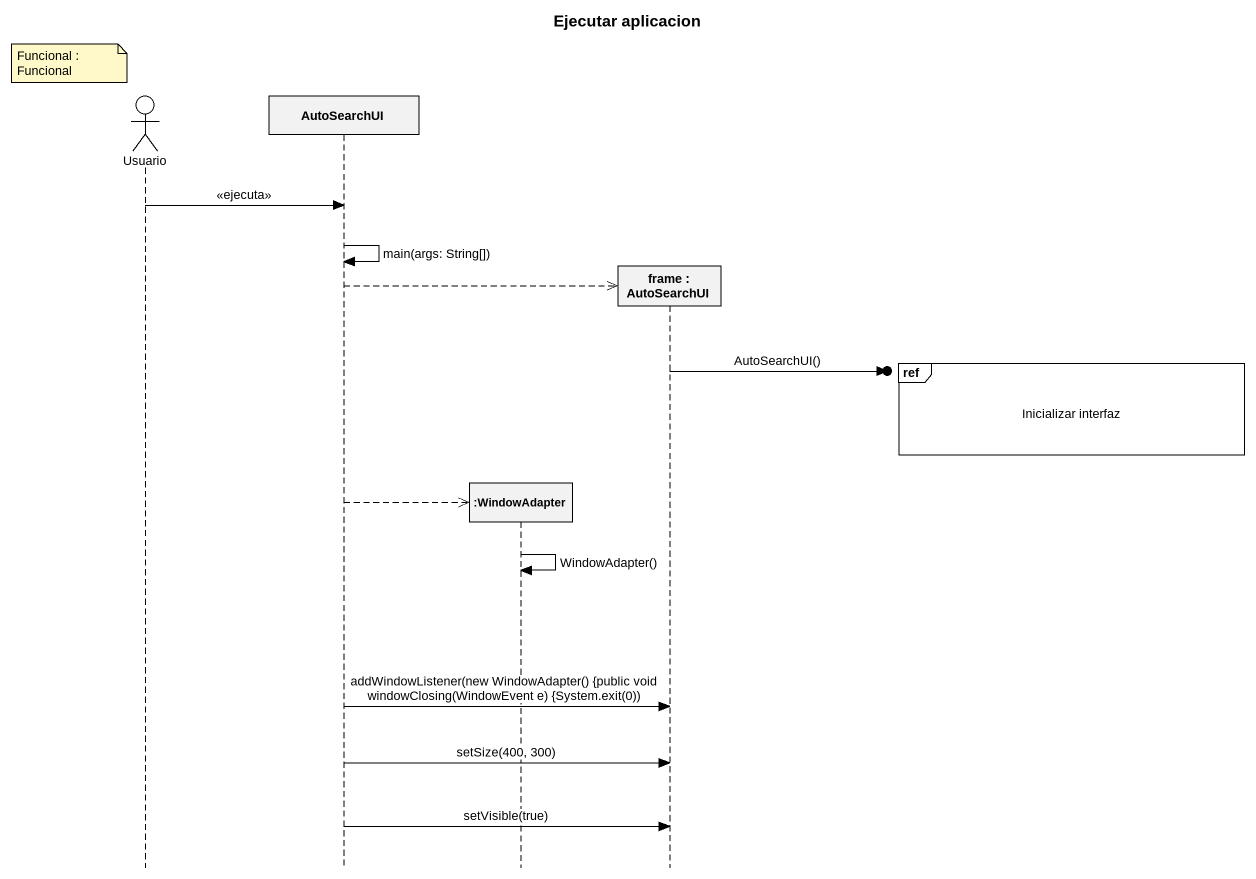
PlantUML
@startuml
title Ejecutar aplicacion
hide footbox
actor Usuario
participant AutoSearchUI
participant ":WindowAdapter" as WindowAdapter
participant "frame : AutoSearchUI" as frame_

note left of Usuario : Funcional : Funcional
Usuario -> AutoSearchUI : <<ejecuta>>
AutoSearchUI -> AutoSearchUI : main(args: String[])
AutoSearchUI -->> frame_ **
ref over frame_ : Inicializar interfaz
frame_ ->o] : AutoSearchUI()
AutoSearchUI -->> WindowAdapter **
WindowAdapter -> WindowAdapter : WindowAdapter()
AutoSearchUI -> frame_ : addWindowListener(new WindowAdapter() {public void windowClosing(WindowEvent e) {System.exit(0))
AutoSearchUI -> frame_ : setSize(400, 300)
AutoSearchUI -> frame_ : setVisible(true)
@enduml
